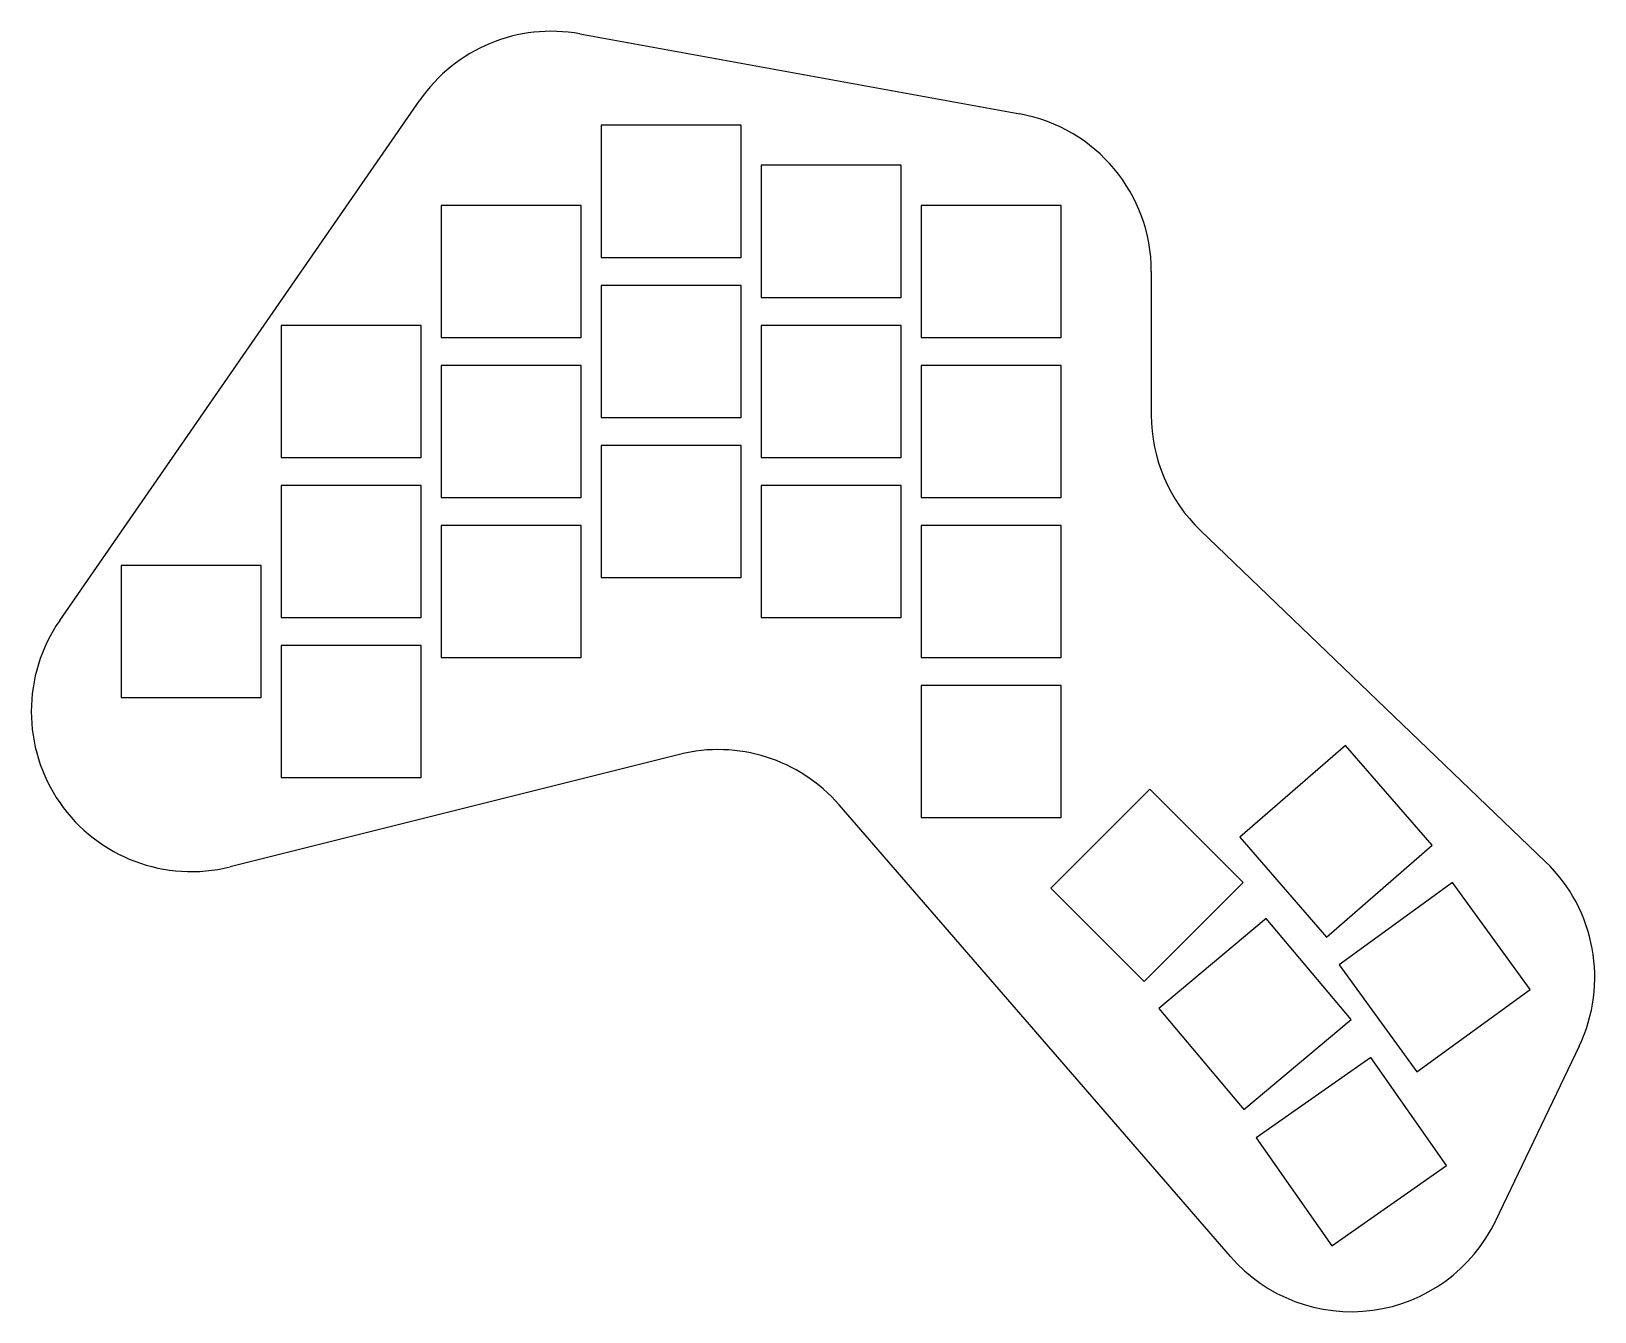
# Model space of a CAD drawing. Header units: millimetres. Extents: x 30 to 225, y -215 to -55.
import ezdxf

# ---------------------------------------------------------------- set-up
doc = ezdxf.new("R2010")
doc.units = ezdxf.units.MM

msp = doc.modelspace()

# ---------------------------------------------------------------- linework, layer by layer
for p, q in [((98.58, -55.32), (153.58, -65.32)), ((33.56, -128.62), (78.56, -63.62)), ((118.75, -66.75), (101.25, -66.75)), ((101.25, -66.75), (101.25, -83.25)), ((118.75, -83.25), (118.75, -66.75)), ((138.75, -71.75), (121.25, -71.75)), ((121.25, -71.75), (121.25, -88.25)), ((138.75, -88.25), (138.75, -71.75)), ((98.75, -76.75), (81.25, -76.75)), ((81.25, -76.75), (81.25, -93.25)), ((98.75, -93.25), (98.75, -76.75)), ((158.75, -76.75), (141.25, -76.75)), ((141.25, -76.75), (141.25, -93.25)), ((158.75, -93.25), (158.75, -76.75)), ((101.25, -83.25), (118.75, -83.25)), ((170, -85), (170, -102.95)), ((118.75, -86.75), (101.25, -86.75)), ((101.25, -86.75), (101.25, -103.25)), ((118.75, -103.25), (118.75, -86.75)), ((121.25, -88.25), (138.75, -88.25)), ((78.75, -91.75), (61.25, -91.75)), ((61.25, -91.75), (61.25, -108.25)), ((78.75, -108.25), (78.75, -91.75)), ((138.75, -91.75), (121.25, -91.75)), ((121.25, -91.75), (121.25, -108.25)), ((138.75, -108.25), (138.75, -91.75)), ((81.25, -93.25), (98.75, -93.25)), ((141.25, -93.25), (158.75, -93.25)), ((98.75, -96.75), (81.25, -96.75)), ((81.25, -96.75), (81.25, -113.25)), ((98.75, -113.25), (98.75, -96.75)), ((158.75, -96.75), (141.25, -96.75)), ((141.25, -96.75), (141.25, -113.25)), ((158.75, -113.25), (158.75, -96.75)), ((101.25, -103.25), (118.75, -103.25)), ((118.75, -106.75), (101.25, -106.75)), ((101.25, -106.75), (101.25, -123.25)), ((118.75, -123.25), (118.75, -106.75)), ((61.25, -108.25), (78.75, -108.25)), ((121.25, -108.25), (138.75, -108.25)), ((78.75, -111.75), (61.25, -111.75)), ((61.25, -111.75), (61.25, -128.25)), ((78.75, -128.25), (78.75, -111.75)), ((81.25, -113.25), (98.75, -113.25)), ((138.75, -111.75), (121.25, -111.75)), ((121.25, -111.75), (121.25, -128.25)), ((138.75, -128.25), (138.75, -111.75)), ((141.25, -113.25), (158.75, -113.25)), ((98.75, -116.75), (81.25, -116.75)), ((81.25, -116.75), (81.25, -133.25)), ((98.75, -133.25), (98.75, -116.75)), ((158.75, -116.75), (141.25, -116.75)), ((141.25, -116.75), (141.25, -133.25)), ((158.75, -133.25), (158.75, -116.75)), ((176.15, -117.38), (219.27, -158.77)), ((58.75, -121.75), (41.25, -121.75)), ((41.25, -121.75), (41.25, -138.25)), ((58.75, -138.25), (58.75, -121.75)), ((101.25, -123.25), (118.75, -123.25)), ((61.25, -128.25), (78.75, -128.25)), ((121.25, -128.25), (138.75, -128.25)), ((78.75, -131.75), (61.25, -131.75)), ((61.25, -131.75), (61.25, -148.25)), ((78.75, -148.25), (78.75, -131.75)), ((81.25, -133.25), (98.75, -133.25)), ((141.25, -133.25), (158.75, -133.25)), ((158.75, -136.75), (141.25, -136.75)), ((141.25, -136.75), (141.25, -153.25)), ((158.75, -153.25), (158.75, -136.75)), ((41.25, -138.25), (58.75, -138.25)), ((194.27, -144.24), (181.07, -155.72)), ((205.1, -156.69), (194.27, -144.24)), ((111.01, -145.36), (54.85, -159.4)), ((61.25, -148.25), (78.75, -148.25)), ((169.81, -149.69), (157.44, -162.06)), ((181.48, -161.36), (169.81, -149.69)), ((179.89, -208.1), (130.98, -151.67)), ((141.25, -153.25), (158.75, -153.25)), ((181.07, -155.72), (191.89, -168.18)), ((191.89, -168.18), (205.1, -156.69)), ((157.44, -162.06), (169.1, -173.73)), ((169.1, -173.73), (181.48, -161.36)), ((207.65, -161.38), (193.5, -171.67)), ((217.35, -174.73), (207.65, -161.38)), ((184.35, -165.85), (170.95, -177.1)), ((194.96, -178.49), (184.35, -165.85)), ((193.5, -171.67), (203.2, -185.02)), ((203.2, -185.02), (217.35, -174.73)), ((170.95, -177.1), (181.56, -189.74)), ((181.56, -189.74), (194.96, -178.49)), ((197.44, -183.22), (183.1, -193.26)), ((206.9, -196.74), (197.44, -183.22)), ((223.47, -181.83), (213.04, -203.63)), ((183.1, -193.26), (192.56, -206.78)), ((192.56, -206.78), (206.9, -196.74))]:
    msp.add_line(p, q)
for centre, start, end in [((95, -75), 439.6952, 145.3048), ((150, -85), 360, 79.6952), ((190, -102.95), 180, 226.1744), ((50, -140), 145.3048, 284.0362), ((115.86, -164.76), 40.9144, 104.0362), ((205.43, -173.2), 334.444, 46.1744), ((195, -195), 220.9144, 334.444)]:
    msp.add_arc(centre, 20, start, end)

doc.saveas('drawing.dxf')
